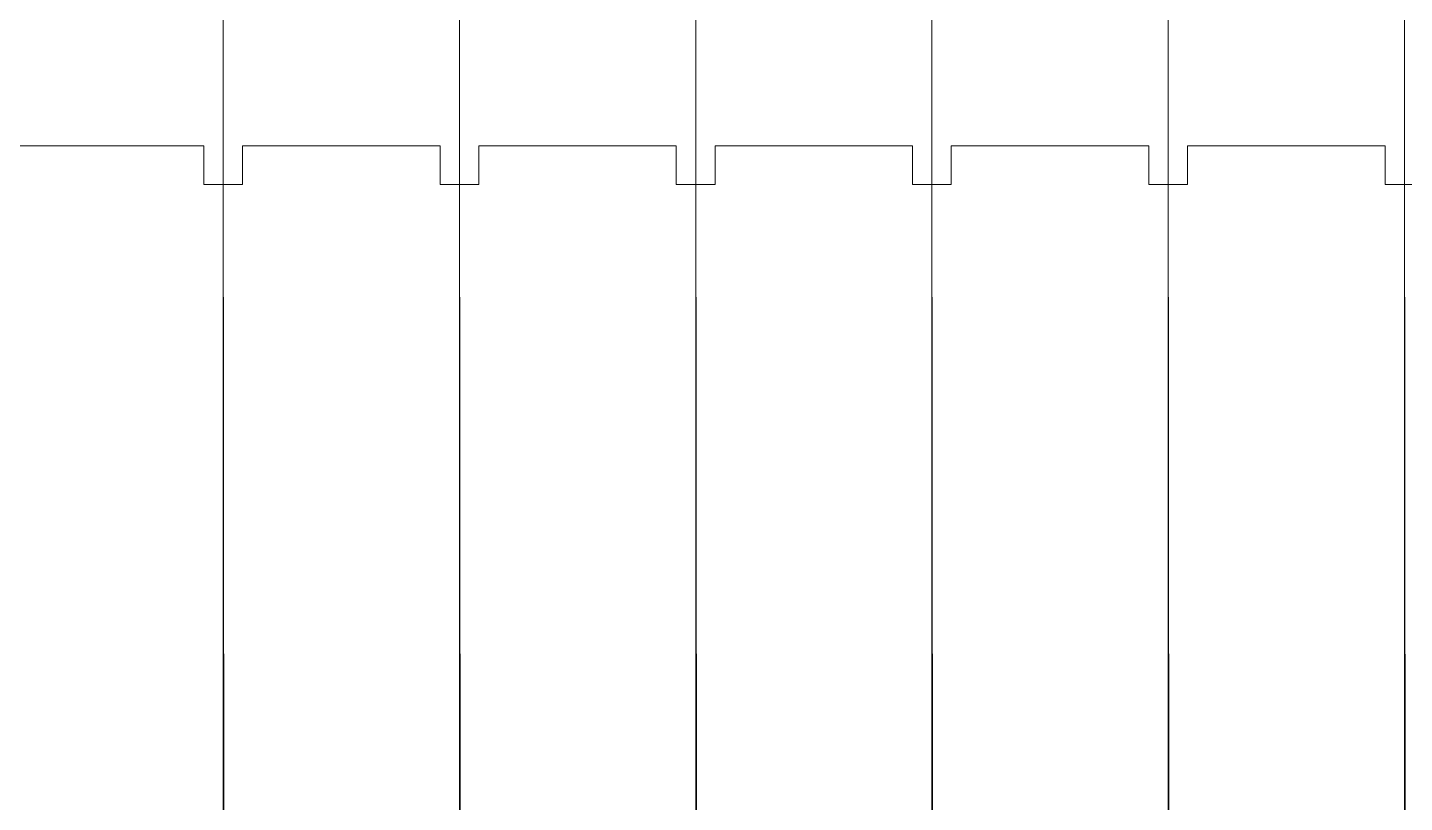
# Model space of a CAD drawing. Header units: millimetres. Extents: x 1359 to 3577, y 1336 to 3557.
# Drawn here: x 2999.3 to 3034.85, y 2521.56 to 2541.56 of the extents above; entities that cross this region are included whole.
import ezdxf

# ---------------------------------------------------------------- set-up
doc = ezdxf.new("R2010")
doc.units = ezdxf.units.MM
doc.layers.add('000-PI-Oprema', color=30, linetype='Continuous', lineweight=5)

msp = doc.modelspace()

# ---------------------------------------------------------------- linework, layer by layer
at = {"layer": '000-PI-Oprema', "color": 0, "linetype": 'ByBlock', "lineweight": 0}
for p, q in [((3004.352, 2539.206), (3004.352, 2549.556)), ((3004.352, 2539.206), (3004.352, 2549.556)), ((3004.352, 2539.206), (3004.352, 2549.556)), ((3004.352, 2539.206), (3004.352, 2549.556)), ((3010.452, 2539.206), (3010.452, 2549.556)), ((3010.452, 2539.206), (3010.452, 2549.556)), ((3010.452, 2539.206), (3010.452, 2549.556)), ((3010.452, 2539.206), (3010.452, 2549.556)), ((3016.552, 2539.206), (3016.552, 2549.556)), ((3016.552, 2539.206), (3016.552, 2549.556)), ((3016.552, 2539.206), (3016.552, 2549.556)), ((3016.552, 2539.206), (3016.552, 2549.556)), ((3022.652, 2539.206), (3022.652, 2549.556)), ((3022.652, 2539.206), (3022.652, 2549.556)), ((3022.652, 2539.206), (3022.652, 2549.556)), ((3022.652, 2539.206), (3022.652, 2549.556)), ((3028.752, 2539.206), (3028.752, 2549.556)), ((3028.752, 2539.206), (3028.752, 2549.556)), ((3028.752, 2539.206), (3028.752, 2549.556)), ((3028.752, 2539.206), (3028.752, 2549.556)), ((3034.852, 2539.206), (3034.852, 2549.556)), ((3034.852, 2539.206), (3034.852, 2549.556)), ((3034.852, 2539.206), (3034.852, 2549.556)), ((3034.852, 2539.206), (3034.852, 2549.556)), ((3004.352, 2537.506), (3004.352, 2539.206)), ((3004.352, 2537.506), (3004.352, 2539.206)), ((3004.377, 2513.005), (3004.352, 2539.206)), ((3004.377, 2513.005), (3004.352, 2539.206)), ((3010.452, 2537.506), (3010.452, 2539.206)), ((3010.452, 2537.506), (3010.452, 2539.206)), ((3010.477, 2513.005), (3010.452, 2539.206)), ((3010.477, 2513.005), (3010.452, 2539.206)), ((3016.552, 2537.506), (3016.552, 2539.206)), ((3016.552, 2537.506), (3016.552, 2539.206)), ((3016.577, 2513.005), (3016.552, 2539.206)), ((3016.577, 2513.005), (3016.552, 2539.206)), ((3022.652, 2537.506), (3022.652, 2539.206)), ((3022.652, 2537.506), (3022.652, 2539.206)), ((3022.677, 2513.005), (3022.652, 2539.206)), ((3022.677, 2513.005), (3022.652, 2539.206)), ((3028.752, 2537.506), (3028.752, 2539.206)), ((3028.752, 2537.506), (3028.752, 2539.206)), ((3028.777, 2513.005), (3028.752, 2539.206)), ((3028.777, 2513.005), (3028.752, 2539.206)), ((3034.852, 2537.506), (3034.852, 2539.206)), ((3034.852, 2537.506), (3034.852, 2539.206)), ((3034.877, 2513.005), (3034.852, 2539.206)), ((3034.877, 2513.005), (3034.852, 2539.206)), ((2998.752, 2538.506), (3003.852, 2538.506)), ((3003.852, 2538.506), (3003.852, 2538.506)), ((3003.852, 2538.506), (3003.852, 2537.506)), ((3004.352, 2538.556), (3004.352, 2538.556)), ((3004.352, 2538.556), (3004.352, 2538.556)), ((3004.352, 2538.556), (3004.352, 2538.556)), ((3004.352, 2538.556), (3004.352, 2538.556)), ((3004.852, 2538.506), (3009.952, 2538.506)), ((3004.852, 2538.506), (3004.852, 2538.506)), ((3004.852, 2538.506), (3004.852, 2537.506)), ((3009.952, 2538.506), (3009.952, 2538.506)), ((3009.952, 2538.506), (3009.952, 2537.506)), ((3010.452, 2538.556), (3010.452, 2538.556)), ((3010.452, 2538.556), (3010.452, 2538.556)), ((3010.452, 2538.556), (3010.452, 2538.556)), ((3010.452, 2538.556), (3010.452, 2538.556)), ((3010.952, 2538.506), (3016.052, 2538.506)), ((3010.952, 2538.506), (3010.952, 2538.506)), ((3010.952, 2538.506), (3010.952, 2537.506)), ((3016.052, 2538.506), (3016.052, 2538.506)), ((3016.052, 2538.506), (3016.052, 2537.506)), ((3016.552, 2538.556), (3016.552, 2538.556)), ((3016.552, 2538.556), (3016.552, 2538.556)), ((3016.552, 2538.556), (3016.552, 2538.556)), ((3016.552, 2538.556), (3016.552, 2538.556)), ((3017.052, 2538.506), (3022.152, 2538.506)), ((3017.052, 2538.506), (3017.052, 2538.506)), ((3017.052, 2538.506), (3017.052, 2537.506)), ((3022.152, 2538.506), (3022.152, 2538.506)), ((3022.152, 2538.506), (3022.152, 2537.506)), ((3022.652, 2538.556), (3022.652, 2538.556)), ((3022.652, 2538.556), (3022.652, 2538.556)), ((3022.652, 2538.556), (3022.652, 2538.556)), ((3022.652, 2538.556), (3022.652, 2538.556)), ((3023.152, 2538.506), (3028.252, 2538.506)), ((3023.152, 2538.506), (3023.152, 2538.506)), ((3023.152, 2538.506), (3023.152, 2537.506)), ((3028.252, 2538.506), (3028.252, 2538.506)), ((3028.252, 2538.506), (3028.252, 2537.506)), ((3028.752, 2538.556), (3028.752, 2538.556)), ((3028.752, 2538.556), (3028.752, 2538.556)), ((3028.752, 2538.556), (3028.752, 2538.556)), ((3028.752, 2538.556), (3028.752, 2538.556)), ((3029.252, 2538.506), (3034.352, 2538.506)), ((3029.252, 2538.506), (3029.252, 2538.506)), ((3029.252, 2538.506), (3029.252, 2537.506)), ((3034.352, 2538.506), (3034.352, 2538.506)), ((3034.352, 2538.506), (3034.352, 2537.506)), ((3034.852, 2538.556), (3034.852, 2538.556)), ((3034.852, 2538.556), (3034.852, 2538.556)), ((3034.852, 2538.556), (3034.852, 2538.556)), ((3034.852, 2538.556), (3034.852, 2538.556)), ((3004.352, 2537.756), (3004.352, 2537.756)), ((3004.352, 2537.756), (3004.352, 2537.756)), ((3004.352, 2537.756), (3004.352, 2537.756)), ((3004.352, 2537.756), (3004.352, 2537.756)), ((3010.452, 2537.756), (3010.452, 2537.756)), ((3010.452, 2537.756), (3010.452, 2537.756)), ((3010.452, 2537.756), (3010.452, 2537.756)), ((3010.452, 2537.756), (3010.452, 2537.756)), ((3016.552, 2537.756), (3016.552, 2537.756)), ((3016.552, 2537.756), (3016.552, 2537.756)), ((3016.552, 2537.756), (3016.552, 2537.756)), ((3016.552, 2537.756), (3016.552, 2537.756)), ((3022.652, 2537.756), (3022.652, 2537.756)), ((3022.652, 2537.756), (3022.652, 2537.756)), ((3022.652, 2537.756), (3022.652, 2537.756)), ((3022.652, 2537.756), (3022.652, 2537.756)), ((3028.752, 2537.756), (3028.752, 2537.756)), ((3028.752, 2537.756), (3028.752, 2537.756)), ((3028.752, 2537.756), (3028.752, 2537.756)), ((3028.752, 2537.756), (3028.752, 2537.756)), ((3034.852, 2537.756), (3034.852, 2537.756)), ((3034.852, 2537.756), (3034.852, 2537.756)), ((3034.852, 2537.756), (3034.852, 2537.756)), ((3034.852, 2537.756), (3034.852, 2537.756)), ((3003.852, 2537.506), (3003.852, 2537.506)), ((3004.352, 2537.506), (3003.852, 2537.506)), ((3004.352, 2537.506), (3004.352, 2537.506)), ((3004.352, 2537.506), (3004.352, 2511.206)), ((3004.352, 2537.506), (3004.352, 2537.506)), ((3004.352, 2537.506), (3004.352, 2511.206)), ((3004.352, 2537.506), (3004.352, 2537.506)), ((3004.852, 2537.506), (3004.352, 2537.506)), ((3004.352, 2537.506), (3004.352, 2537.506)), ((3004.852, 2537.506), (3004.852, 2537.506)), ((3009.952, 2537.506), (3009.952, 2537.506)), ((3010.452, 2537.506), (3009.952, 2537.506)), ((3010.452, 2537.506), (3010.452, 2537.506)), ((3010.452, 2537.506), (3010.452, 2511.206)), ((3010.452, 2537.506), (3010.452, 2537.506)), ((3010.452, 2537.506), (3010.452, 2511.206)), ((3010.452, 2537.506), (3010.452, 2537.506)), ((3010.952, 2537.506), (3010.452, 2537.506)), ((3010.452, 2537.506), (3010.452, 2537.506)), ((3010.952, 2537.506), (3010.952, 2537.506)), ((3016.052, 2537.506), (3016.052, 2537.506)), ((3016.552, 2537.506), (3016.052, 2537.506)), ((3016.552, 2537.506), (3016.552, 2537.506)), ((3016.552, 2537.506), (3016.552, 2511.206)), ((3016.552, 2537.506), (3016.552, 2537.506)), ((3016.552, 2537.506), (3016.552, 2511.206)), ((3016.552, 2537.506), (3016.552, 2537.506)), ((3017.052, 2537.506), (3016.552, 2537.506)), ((3016.552, 2537.506), (3016.552, 2537.506)), ((3017.052, 2537.506), (3017.052, 2537.506)), ((3022.152, 2537.506), (3022.152, 2537.506)), ((3022.652, 2537.506), (3022.152, 2537.506)), ((3022.652, 2537.506), (3022.652, 2537.506)), ((3022.652, 2537.506), (3022.652, 2511.206)), ((3022.652, 2537.506), (3022.652, 2537.506)), ((3022.652, 2537.506), (3022.652, 2511.206)), ((3022.652, 2537.506), (3022.652, 2537.506)), ((3023.152, 2537.506), (3022.652, 2537.506)), ((3022.652, 2537.506), (3022.652, 2537.506)), ((3023.152, 2537.506), (3023.152, 2537.506)), ((3028.252, 2537.506), (3028.252, 2537.506)), ((3028.752, 2537.506), (3028.252, 2537.506)), ((3028.752, 2537.506), (3028.752, 2537.506)), ((3028.752, 2537.506), (3028.752, 2511.206)), ((3028.752, 2537.506), (3028.752, 2537.506)), ((3028.752, 2537.506), (3028.752, 2511.206)), ((3028.752, 2537.506), (3028.752, 2537.506)), ((3029.252, 2537.506), (3028.752, 2537.506)), ((3028.752, 2537.506), (3028.752, 2537.506)), ((3029.252, 2537.506), (3029.252, 2537.506)), ((3034.352, 2537.506), (3034.352, 2537.506)), ((3034.852, 2537.506), (3034.352, 2537.506)), ((3034.852, 2537.506), (3034.852, 2537.506)), ((3034.852, 2537.506), (3034.852, 2511.206)), ((3034.852, 2537.506), (3034.852, 2537.506)), ((3034.852, 2537.506), (3034.852, 2511.206)), ((3034.852, 2537.506), (3034.852, 2537.506)), ((3035.352, 2537.506), (3034.852, 2537.506)), ((3034.852, 2537.506), (3034.852, 2537.506)), ((3004.352, 2536.797), (3004.352, 2536.797)), ((3004.352, 2536.797), (3004.352, 2536.797)), ((3004.352, 2536.797), (3004.352, 2536.797)), ((3004.352, 2536.797), (3004.352, 2536.797)), ((3010.452, 2536.797), (3010.452, 2536.797)), ((3010.452, 2536.797), (3010.452, 2536.797)), ((3010.452, 2536.797), (3010.452, 2536.797)), ((3010.452, 2536.797), (3010.452, 2536.797)), ((3016.552, 2536.797), (3016.552, 2536.797)), ((3016.552, 2536.797), (3016.552, 2536.797)), ((3016.552, 2536.797), (3016.552, 2536.797)), ((3016.552, 2536.797), (3016.552, 2536.797)), ((3022.652, 2536.797), (3022.652, 2536.797)), ((3022.652, 2536.797), (3022.652, 2536.797)), ((3022.652, 2536.797), (3022.652, 2536.797)), ((3022.652, 2536.797), (3022.652, 2536.797)), ((3028.752, 2536.797), (3028.752, 2536.797)), ((3028.752, 2536.797), (3028.752, 2536.797)), ((3028.752, 2536.797), (3028.752, 2536.797)), ((3028.752, 2536.797), (3028.752, 2536.797)), ((3034.852, 2536.797), (3034.852, 2536.797)), ((3034.852, 2536.797), (3034.852, 2536.797)), ((3034.852, 2536.797), (3034.852, 2536.797)), ((3034.852, 2536.797), (3034.852, 2536.797))]:
    msp.add_line(p, q, dxfattribs=at)

doc.saveas('drawing.dxf')
